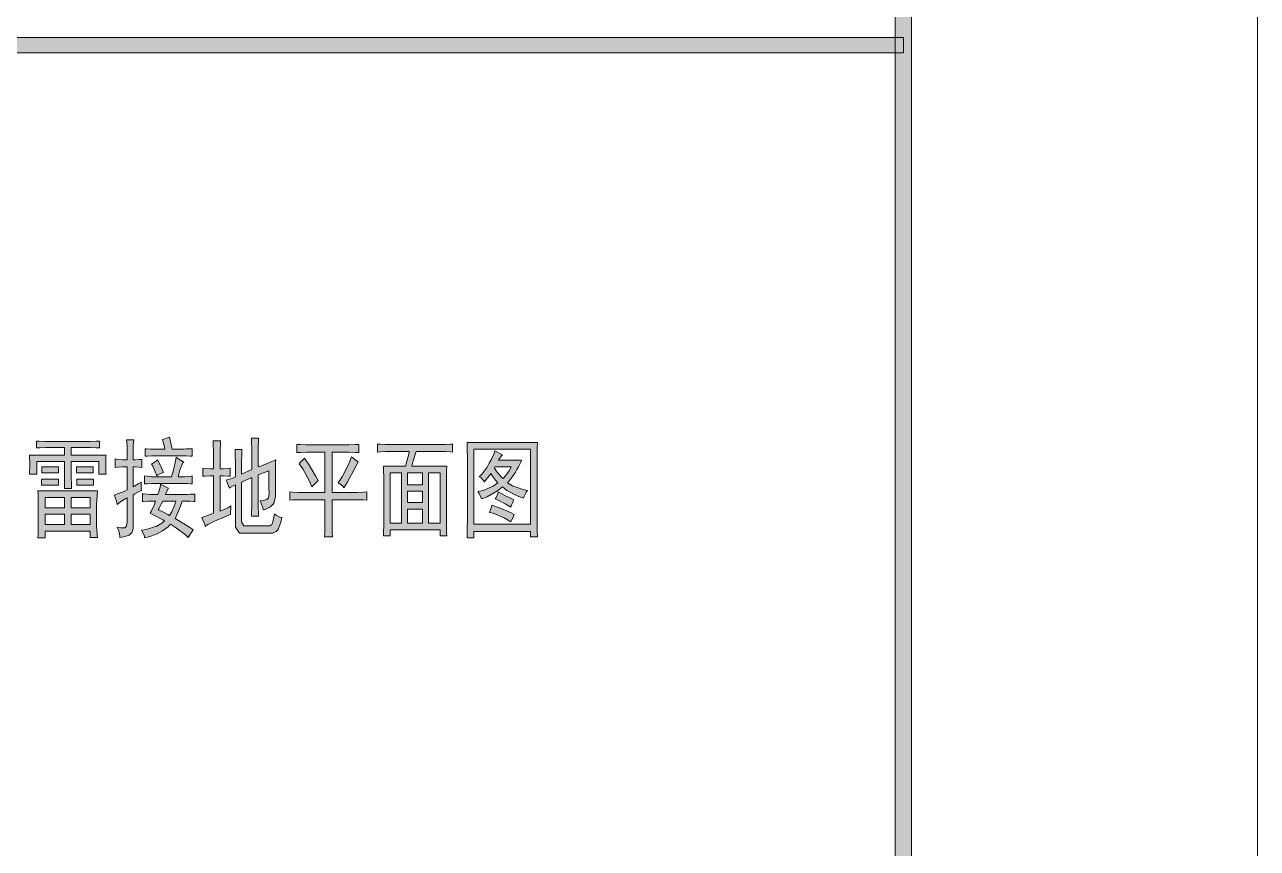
# Model space of a CAD drawing. Header units: millimetres. Extents: x 568 to 3948041, y -25191 to 63890.
# Drawn here: x 3942818 to 3948041, y -21273 to -17783 of the extents above; entities that cross this region are included whole.
import ezdxf

# ---------------------------------------------------------------- set-up
doc = ezdxf.new("R2010")
doc.units = ezdxf.units.MM

msp = doc.modelspace()

# ---------------------------------------------------------------- hatches: boundary and pattern name
h = msp.add_hatch(color=0)
h.dxf.hatch_style = 2
h.paths.add_polyline_path([(3946576, -23726.4), (3946506.1, -23656.5), (3946506.1, 62354.9), (3946576, 62424.8)])
h = msp.add_hatch(color=0)
h.dxf.hatch_style = 2
h.paths.add_polyline_path([(3946541, -17836.8), (3946541, -17901.4), (3939036.2, -17901.4), (3939036.2, -17836.8)])
h = msp.add_hatch(color=0)
h.dxf.hatch_style = 2
h.paths.add_polyline_path([(3943411.6, -19581.2), (3943408.6, -19566), (3943404, -19545.5), (3943401.7, -19540.2), (3943411.6, -19537.2), (3943426.8, -19532.6), (3943432.1, -19531.1), (3943443.5, -19581.2), (3943492.1, -19581.2), (3943502, -19580.5), (3943519.5, -19579.7), (3943527.1, -19579.7), (3943527.1, -19611.6), (3943518.7, -19610.9), (3943502, -19610.1), (3943493.6, -19610.1), (3943367.5, -19610.1), (3943355.4, -19610.1), (3943336.4, -19610.9), (3943328, -19611.6), (3943328, -19579.7), (3943335.6, -19580.5), (3943353.1, -19581.2), (3943363, -19581.2)])
h = msp.add_hatch(color=0)
h.dxf.hatch_style = 2
h.paths.add_polyline_path([(3943132.8, -19687.6), (3943132.8, -19633.7), (3943015, -19633.7), (3943015, -19680), (3943015, -19698.2), (3943015.8, -19732.4), (3943016.5, -19748.4), (3942986.1, -19748.4), (3942986.1, -19633.7), (3942869.9, -19633.7), (3942869.9, -19687.6), (3942838, -19687.6), (3942838.7, -19677.7), (3942839.5, -19658), (3942839.5, -19648.1), (3942839.5, -19636.7), (3942838.7, -19616.2), (3942838, -19606.3), (3942986.1, -19606.3), (3942986.1, -19574.4), (3942917, -19574.4), (3942906.4, -19574.4), (3942882, -19575.2), (3942868.4, -19575.9), (3942868.4, -19547), (3942879.8, -19547.8), (3942902.6, -19548.6), (3942914, -19548.6), (3943084.1, -19548.6), (3943095.5, -19548.6), (3943120.6, -19547.8), (3943134.3, -19547), (3943134.3, -19575.9), (3943121.4, -19575.2), (3943096.3, -19574.4), (3943084.1, -19574.4), (3943015, -19574.4), (3943015, -19606.3), (3943163.2, -19606.3), (3943162.4, -19612.4), (3943161.6, -19633.7), (3943161.6, -19648.1), (3943161.6, -19661), (3943162.4, -19680.8), (3943163.2, -19687.6)])
h = msp.add_hatch(color=0)
h.dxf.hatch_style = 2
h.paths.add_polyline_path([(3943252, -19626.1), (3943252, -19572.1), (3943252, -19566.8), (3943250.5, -19551.6), (3943249, -19541.7), (3943280.9, -19541.7), (3943279.4, -19551.6), (3943277.9, -19566.8), (3943277.9, -19572.1), (3943277.9, -19626.1), (3943285.5, -19626.1), (3943302.9, -19625.3), (3943314.3, -19624.5), (3943314.3, -19658.7), (3943302.9, -19658), (3943285.5, -19656.5), (3943277.9, -19656.5), (3943277.9, -19741.5), (3943281.7, -19738.5), (3943298.4, -19728.6), (3943311.3, -19721.8), (3943311.3, -19733.2), (3943312.1, -19749.9), (3943312.8, -19756), (3943299.9, -19762.8), (3943282.4, -19772.7), (3943277.9, -19775.7), (3943277.9, -19904.9), (3943277.9, -19917), (3943272.6, -19935.3), (3943266.5, -19940.6), (3943260.4, -19945.9), (3943238.4, -19953.5), (3943221.7, -19955), (3943221.7, -19949), (3943216.3, -19926.9), (3943210.3, -19911.7), (3943224.7, -19914.8), (3943242.2, -19914.8), (3943245.2, -19911.7), (3943247.5, -19909.4), (3943251.3, -19898.8), (3943252, -19890.5), (3943252, -19787.9), (3943246.7, -19790.9), (3943225.5, -19803.8), (3943210.3, -19815.2), (3943207.2, -19801.6), (3943200.4, -19781.8), (3943197.3, -19775.7), (3943215.6, -19769.7), (3943242.9, -19759), (3943252, -19753.7), (3943252, -19656.5), (3943242.2, -19656.5), (3943232.3, -19656.5), (3943211.8, -19658), (3943201.9, -19658.7), (3943201.9, -19622.3), (3943212.5, -19624.5), (3943233, -19626.1), (3943242.2, -19626.1)])
h = msp.add_hatch(color=0)
h.dxf.hatch_style = 2
h.paths.add_polyline_path([(3943646.4, -19843.4), (3943656.2, -19840.3), (3943679, -19829.7), (3943691.9, -19822.1), (3943691.2, -19832), (3943690.4, -19850.2), (3943690.4, -19857.8), (3943678.3, -19863.1), (3943650.9, -19875.3), (3943635, -19881.3), (3943619.8, -19887.4), (3943593.9, -19901.1), (3943582.5, -19908.7), (3943581, -19899.6), (3943573.4, -19880.6), (3943568.1, -19870.7), (3943579.5, -19866.9), (3943603.8, -19857.8), (3943617.5, -19852.5), (3943617.5, -19694.4), (3943603.8, -19694.4), (3943581, -19695.2), (3943572.7, -19696), (3943572.7, -19662.5), (3943581, -19663.3), (3943603.8, -19664), (3943617.5, -19664), (3943617.5, -19606.3), (3943617.5, -19591.1), (3943616.7, -19560.7), (3943616, -19545.5), (3943647.9, -19545.5), (3943647.1, -19556.9), (3943646.4, -19587.3), (3943646.4, -19606.3), (3943646.4, -19664), (3943659.3, -19664), (3943679.8, -19663.3), (3943688.1, -19662.5), (3943688.1, -19696), (3943679.8, -19695.2), (3943659.3, -19694.4), (3943646.4, -19694.4)])
h = msp.add_hatch(color=0)
h.dxf.hatch_style = 2
h.paths.add_polyline_path([(3943685.1, -19746.9), (3943681.3, -19736.2), (3943674.5, -19718.8), (3943672.2, -19712.7), (3943679.8, -19710.4), (3943699.5, -19703.6), (3943710.9, -19698.2), (3943710.9, -19656.5), (3943710.9, -19640.5), (3943710.2, -19604), (3943709.4, -19582.8), (3943738.3, -19582.8), (3943737.5, -19601.7), (3943736.8, -19638.2), (3943736.8, -19654.9), (3943736.8, -19687.6), (3943780.1, -19667.8), (3943780.1, -19595.7), (3943780.1, -19580.5), (3943779.3, -19550.1), (3943778.5, -19534.9), (3943808.2, -19534.9), (3943808.2, -19545.5), (3943807.4, -19576.7), (3943807.4, -19597.2), (3943807.4, -19656.5), (3943818.1, -19653.4), (3943855.3, -19638.2), (3943881.9, -19626.1), (3943881.1, -19636.7), (3943880.4, -19668.6), (3943880.4, -19689.1), (3943880.4, -19759), (3943881.1, -19782.6), (3943874.3, -19812.2), (3943866.7, -19818.3), (3943859.1, -19825.1), (3943840.1, -19835), (3943828.7, -19838), (3943826.4, -19829.7), (3943820.3, -19810.7), (3943815.8, -19800.8), (3943828.7, -19798.5), (3943844.6, -19794), (3943848.4, -19790.9), (3943851.5, -19787.9), (3943853.8, -19767.4), (3943853, -19749.9), (3943853, -19673.2), (3943840.8, -19677.7), (3943818.1, -19686.1), (3943807.4, -19690.6), (3943807.4, -19811.4), (3943807.4, -19827.4), (3943808.2, -19854.7), (3943808.2, -19865.4), (3943778.5, -19865.4), (3943779.3, -19849.4), (3943780.1, -19822.1), (3943780.1, -19811.4), (3943780.1, -19702), (3943736.8, -19721.8), (3943736.8, -19870.7), (3943736.8, -19888.9), (3943746.6, -19906.4), (3943756.5, -19906.4), (3943848.4, -19906.4), (3943856, -19906.4), (3943865.2, -19901.1), (3943867.4, -19895), (3943869.7, -19888.9), (3943874.3, -19869.2), (3943875.8, -19854.7), (3943883.4, -19860.8), (3943899.4, -19869.2), (3943907.7, -19870.7), (3943903.1, -19890.5), (3943894, -19917), (3943888.7, -19923.9), (3943884.2, -19930.7), (3943868.2, -19936.8), (3943857.6, -19936.8), (3943743.6, -19936.8), (3943728.4, -19936.8), (3943711.7, -19912.5), (3943710.9, -19888.9), (3943710.9, -19732.4), (3943701.8, -19736.2), (3943688.9, -19743.1)])
h = msp.add_hatch(color=0)
h.dxf.hatch_style = 2
h.paths.add_polyline_path([(3944181.2, -19563), (3944191.9, -19563), (3944218.4, -19562.2), (3944234.4, -19561.5), (3944234.4, -19595.7), (3944219.2, -19594.9), (3944192.6, -19594.2), (3944181.2, -19594.2), (3944120.4, -19594.2), (3944120.4, -19764.3), (3944208.6, -19764.3), (3944223.8, -19764.3), (3944253.4, -19763.6), (3944267.1, -19762.8), (3944267.1, -19797), (3944253.4, -19796.2), (3944223.8, -19795.5), (3944208.6, -19795.5), (3944120.4, -19795.5), (3944120.4, -19877.5), (3944120.4, -19897.3), (3944121.2, -19935.3), (3944122, -19953.5), (3944088.5, -19953.5), (3944089.3, -19935.3), (3944090, -19897.3), (3944090, -19877.5), (3944090, -19795.5), (3943985.2, -19795.5), (3943975.3, -19795.5), (3943954.1, -19796.2), (3943941.9, -19797), (3943941.9, -19762.8), (3943954.1, -19763.6), (3943976.8, -19764.3), (3943988.2, -19764.3), (3944090, -19764.3), (3944090, -19594.2), (3944022.4, -19594.2), (3944011.8, -19594.2), (3943986, -19594.9), (3943970.8, -19595.7), (3943970.8, -19561.5), (3943986, -19562.2), (3944011, -19563), (3944021.7, -19563)])
h = msp.add_hatch(color=0)
h.paths.add_polyline_path([(3944592.2, -19561.5), (3944602.9, -19561.5), (3944622.6, -19560.7), (3944631, -19560), (3944631, -19594.2), (3944621.1, -19592.6), (3944601.4, -19591.9), (3944592.2, -19591.9), (3944476.8, -19591.9), (3944474.5, -19600.2), (3944464.6, -19630.6), (3944458.5, -19653.4), (3944606.7, -19653.4), (3944605.9, -19670.1), (3944605.2, -19705.1), (3944605.2, -19723.3), (3944605.2, -19877.5), (3944605.2, -19897.3), (3944605.9, -19933), (3944606.7, -19948.2), (3944577.8, -19948.2), (3944577.8, -19923.1), (3944366.6, -19923.1), (3944366.6, -19948.2), (3944337.7, -19948.2), (3944338.5, -19936), (3944339.2, -19901.9), (3944339.2, -19879.8), (3944339.2, -19719.5), (3944339.2, -19702.8), (3944338.5, -19669.4), (3944337.7, -19653.4), (3944431.2, -19653.4), (3944437.3, -19632.1), (3944445.6, -19601.7), (3944447.1, -19591.9), (3944356, -19591.9), (3944345.3, -19591.9), (3944324.1, -19592.6), (3944313.4, -19594.2), (3944313.4, -19560), (3944324.8, -19560.7), (3944346.1, -19561.5), (3944356, -19561.5)])
h.paths.add_polyline_path([(3944415.2, -19894.3), (3944415.2, -19682.3), (3944366.6, -19682.3), (3944366.6, -19894.3)])
h.paths.add_polyline_path([(3944577.8, -19894.3), (3944577.8, -19682.3), (3944529.2, -19682.3), (3944529.2, -19894.3)])
h.paths.add_polyline_path([(3944504.1, -19894.3), (3944504.1, -19835), (3944439.5, -19835), (3944439.5, -19894.3)])
h.paths.add_polyline_path([(3944504.1, -19732.4), (3944504.1, -19682.3), (3944439.5, -19682.3), (3944439.5, -19732.4)])
h.paths.add_polyline_path([(3944504.1, -19807.6), (3944504.1, -19759), (3944439.5, -19759), (3944439.5, -19807.6)])
h = msp.add_hatch(color=0)
h.paths.add_polyline_path([(3944990.4, -19552.4), (3944989.6, -19575.2), (3944988.8, -19624.5), (3944988.8, -19651.1), (3944988.8, -19843.4), (3944988.8, -19871.5), (3944989.6, -19926.2), (3944990.4, -19953.5), (3944961.5, -19953.5), (3944961.5, -19930), (3944721.4, -19930), (3944721.4, -19956.6), (3944692.5, -19956.6), (3944693.3, -19929.2), (3944694.1, -19871.5), (3944694.1, -19841.8), (3944694.1, -19651.1), (3944694.1, -19625.3), (3944693.3, -19575.9), (3944692.5, -19552.4)])
h.paths.add_polyline_path([(3944961.5, -19899.6), (3944961.5, -19581.2), (3944721.4, -19581.2), (3944721.4, -19899.6)])
h = msp.add_hatch(color=0)
h.dxf.hatch_style = 2
h.paths.add_polyline_path([(3943459.5, -19615.4), (3943471.6, -19623.8), (3943487.6, -19633.7), (3943492.1, -19635.2), (3943487.6, -19639.7), (3943475.4, -19670.9), (3943467.8, -19698.2), (3943496.7, -19698.2), (3943508.1, -19697.5), (3943523.3, -19695.2), (3943527.1, -19694.4), (3943527.1, -19728.6), (3943521.8, -19727.9), (3943508.1, -19727.1), (3943499.7, -19727.1), (3943358.4, -19727.1), (3943353.8, -19727.1), (3943337.1, -19727.9), (3943325.7, -19728.6), (3943325.7, -19694.4), (3943336.4, -19695.2), (3943351.6, -19697.5), (3943355.4, -19698.2), (3943440.5, -19698.2), (3943447.3, -19673.9), (3943457.2, -19632.1)])
h = msp.add_hatch(color=0)
h.dxf.hatch_style = 2
h.paths.add_polyline_path([(3943381.2, -19626.1), (3943390.3, -19644.3), (3943402.5, -19670.9), (3943406.3, -19680), (3943394.1, -19684.6), (3943380.4, -19692.2), (3943377.4, -19694.4), (3943371.3, -19677.7), (3943360.7, -19652.7), (3943355.4, -19644.3), (3943363.7, -19639.7), (3943376.6, -19630.6)])
h = msp.add_hatch(color=0)
h.dxf.hatch_style = 2
h.paths.add_polyline_path([(3944034.6, -19741.5), (3944023.2, -19714.2), (3943996.6, -19664.8), (3943981.4, -19642.8), (3943986.7, -19636.7), (3943998.1, -19625.3), (3944004.2, -19619.2), (3944021.7, -19645.8), (3944050.5, -19693.7), (3944061.9, -19714.2), (3944052.8, -19722.5), (3944039.1, -19736.2)])
h = msp.add_hatch(color=0)
h.dxf.hatch_style = 2
h.paths.add_polyline_path([(3944146.3, -19723.3), (3944163, -19698.2), (3944191.1, -19643.5), (3944202.5, -19613.9), (3944209.3, -19620), (3944223.8, -19630.6), (3944231.4, -19635.2), (3944213.1, -19670.1), (3944182.7, -19724.8), (3944170.6, -19744.6), (3944165.3, -19738.5), (3944153.1, -19727.9)])
h = msp.add_hatch(color=0)
h.paths.add_polyline_path([(3944842.2, -19604.8), (3944837.6, -19610.1), (3944830, -19621.5), (3944826.2, -19628.3), (3944922.7, -19628.3), (3944919.7, -19635.9), (3944910.6, -19655.7), (3944903.7, -19667.8), (3944897.7, -19679.2), (3944877.2, -19707.4), (3944863.5, -19723.3), (3944885.5, -19737), (3944928.1, -19752.9), (3944948.6, -19756), (3944943.2, -19763.6), (3944934.9, -19781.1), (3944931.1, -19789.4), (3944904.5, -19779.5), (3944860.4, -19756), (3944842.2, -19741.5), (3944821.7, -19758.3), (3944776.9, -19783.3), (3944753.3, -19791.7), (3944751, -19783.3), (3944742.7, -19768.1), (3944737.4, -19761.3), (3944760.1, -19756.7), (3944802.7, -19737.7), (3944822.4, -19723.3), (3944811.8, -19711.9), (3944797.4, -19692.2), (3944793.6, -19683.8), (3944786.7, -19692.9), (3944773.1, -19710.4), (3944766.2, -19719.5), (3944760.9, -19712.7), (3944750.3, -19702), (3944744.2, -19698.2), (3944756.3, -19685.3), (3944777.6, -19657.2), (3944786, -19641.3), (3944795.1, -19626.1), (3944807.3, -19599.5), (3944810.3, -19588.8), (3944817.9, -19592.6), (3944833.8, -19601)])
h.paths.add_polyline_path([(3944808, -19662.5), (3944818.6, -19677.7), (3944836.9, -19699), (3944845.2, -19705.1), (3944854.4, -19696), (3944871.8, -19672.4), (3944879.4, -19656.5), (3944810.3, -19656.5)])
h = msp.add_hatch(color=0)
h.dxf.hatch_style = 2
h.paths.add_polyline_path([(3942961.8, -19682.3), (3942891.2, -19682.3), (3942891.2, -19656.5), (3942961.8, -19656.5)])
h = msp.add_hatch(color=0)
h.dxf.hatch_style = 2
h.paths.add_polyline_path([(3943108.4, -19682.3), (3943037.8, -19682.3), (3943037.8, -19656.5), (3943108.4, -19656.5)])
h = msp.add_hatch(color=0)
h.dxf.hatch_style = 2
h.paths.add_polyline_path([(3942961.8, -19733.9), (3942889.6, -19733.9), (3942889.6, -19708.9), (3942961.8, -19708.9)])
h = msp.add_hatch(color=0)
h.dxf.hatch_style = 2
h.paths.add_polyline_path([(3943110, -19733.9), (3943039.3, -19733.9), (3943039.3, -19708.9), (3943110, -19708.9)])
h = msp.add_hatch(color=0)
h.paths.add_polyline_path([(3943427.5, -19746.9), (3943425.3, -19749.1), (3943419.2, -19762.8), (3943414.6, -19773.5), (3943506.6, -19773.5), (3943519.5, -19772.7), (3943535.4, -19771.9), (3943538.5, -19771.9), (3943538.5, -19803.8), (3943533.2, -19803.1), (3943518.7, -19802.3), (3943509.6, -19802.3), (3943485.3, -19802.3), (3943478.4, -19822.8), (3943463.3, -19859.3), (3943454.9, -19874.5), (3943476.9, -19887.4), (3943515.7, -19911.7), (3943532.4, -19923.1), (3943530.1, -19925.4), (3943519.5, -19941.4), (3943511.1, -19955), (3943499.7, -19944.4), (3943461.7, -19916.3), (3943435.9, -19899.6), (3943426, -19910.2), (3943402.5, -19927.7), (3943389.6, -19934.5), (3943375.9, -19941.4), (3943344, -19952.8), (3943325.7, -19956.6), (3943325, -19949.7), (3943318.1, -19933.8), (3943312.8, -19924.6), (3943324.2, -19923.1), (3943348.5, -19917), (3943361.4, -19912.5), (3943374.4, -19908.7), (3943398.7, -19895), (3943410.1, -19885.1), (3943404, -19881.3), (3943373.6, -19865.4), (3943350.1, -19852.5), (3943353.8, -19844.9), (3943366, -19819), (3943372.8, -19802.3), (3943350.1, -19802.3), (3943338.7, -19802.3), (3943321.9, -19803.1), (3943316.6, -19803.8), (3943316.6, -19769.7), (3943320.4, -19771.2), (3943336.4, -19772.7), (3943348.5, -19773.5), (3943382.7, -19773.5), (3943388, -19758.3), (3943394.1, -19737), (3943394.1, -19730.1), (3943407, -19737), (3943423, -19744.6)])
h.paths.add_polyline_path([(3943384.2, -19838), (3943401, -19845.6), (3943424.5, -19857.8), (3943432.1, -19863.1), (3943441.2, -19846.4), (3943454.1, -19816), (3943457.9, -19802.3), (3943403.2, -19802.3), (3943396.4, -19813.7), (3943387.3, -19832)])
h = msp.add_hatch(color=0)
h.paths.add_polyline_path([(3943125.9, -19757.5), (3943124.4, -19778.8), (3943122.9, -19815.2), (3943122.9, -19829.7), (3943122.9, -19890.5), (3943122.9, -19907.2), (3943124.4, -19939.8), (3943125.9, -19955), (3943095.5, -19955), (3943095.5, -19928.4), (3942904.1, -19928.4), (3942904.1, -19956.6), (3942873.7, -19956.6), (3942874.4, -19942.9), (3942875.2, -19907.2), (3942875.2, -19886.7), (3942875.2, -19829.7), (3942875.2, -19808.4), (3942874.4, -19772.7), (3942873.7, -19757.5)])
h.paths.add_polyline_path([(3942986.1, -19901.1), (3942986.1, -19856.3), (3942904.1, -19856.3), (3942904.1, -19901.1)])
h.paths.add_polyline_path([(3943095.5, -19901.1), (3943095.5, -19856.3), (3943015, -19856.3), (3943015, -19901.1)])
h.paths.add_polyline_path([(3942986.1, -19829.7), (3942986.1, -19786.4), (3942904.1, -19786.4), (3942904.1, -19829.7)])
h.paths.add_polyline_path([(3943095.5, -19829.7), (3943095.5, -19786.4), (3943015, -19786.4), (3943015, -19829.7)])
h = msp.add_hatch(color=0)
h.dxf.hatch_style = 2
h.paths.add_polyline_path([(3944824.7, -19762.8), (3944849.8, -19775.7), (3944882.5, -19791.7), (3944890.8, -19795.5), (3944887.8, -19802.3), (3944880.9, -19818.3), (3944877.9, -19827.4), (3944853.6, -19813), (3944820.9, -19795.5), (3944811.8, -19791.7), (3944815.6, -19785.6), (3944822.4, -19771.2)])
h = msp.add_hatch(color=0)
h.dxf.hatch_style = 2
h.paths.add_polyline_path([(3944797.4, -19818.3), (3944829.3, -19830.4), (3944876.4, -19850.2), (3944892.3, -19857.8), (3944889.3, -19865.4), (3944881.7, -19880.6), (3944877.9, -19888.9), (3944849, -19873), (3944803.5, -19853.2), (3944787.5, -19849.4), (3944790.5, -19841.8), (3944795.9, -19826.6)])

# ---------------------------------------------------------------- linework, layer by layer
at = {"color": 0, "lineweight": 0}
for points in [[(3821917.5, -25191.2), (3821917.5, 63889.6), (3948040.8, 63889.6), (3948040.8, -25191.2)], [(3946576, -23726.4), (3946506.1, -23656.5), (3946506.1, 62354.9), (3946576, 62424.8)], [(3946541, -17836.8), (3946541, -17901.4), (3939036.2, -17901.4), (3939036.2, -17836.8)], [(3943411.6, -19581.2), (3943408.6, -19566), (3943404, -19545.5), (3943401.7, -19540.2), (3943411.6, -19537.2), (3943426.8, -19532.6), (3943432.1, -19531.1), (3943443.5, -19581.2), (3943492.1, -19581.2), (3943502, -19580.5), (3943519.5, -19579.7), (3943527.1, -19579.7), (3943527.1, -19611.6), (3943518.7, -19610.9), (3943502, -19610.1), (3943493.6, -19610.1), (3943367.5, -19610.1), (3943355.4, -19610.1), (3943336.4, -19610.9), (3943328, -19611.6), (3943328, -19579.7), (3943335.6, -19580.5), (3943353.1, -19581.2), (3943363, -19581.2)], [(3943132.8, -19687.6), (3943132.8, -19633.7), (3943015, -19633.7), (3943015, -19680), (3943015, -19698.2), (3943015.8, -19732.4), (3943016.5, -19748.4), (3942986.1, -19748.4), (3942986.1, -19633.7), (3942869.9, -19633.7), (3942869.9, -19687.6), (3942838, -19687.6), (3942838.7, -19677.7), (3942839.5, -19658), (3942839.5, -19648.1), (3942839.5, -19636.7), (3942838.7, -19616.2), (3942838, -19606.3), (3942986.1, -19606.3), (3942986.1, -19574.4), (3942917, -19574.4), (3942906.4, -19574.4), (3942882, -19575.2), (3942868.4, -19575.9), (3942868.4, -19547), (3942879.8, -19547.8), (3942902.6, -19548.6), (3942914, -19548.6), (3943084.1, -19548.6), (3943095.5, -19548.6), (3943120.6, -19547.8), (3943134.3, -19547), (3943134.3, -19575.9), (3943121.4, -19575.2), (3943096.3, -19574.4), (3943084.1, -19574.4), (3943015, -19574.4), (3943015, -19606.3), (3943163.2, -19606.3), (3943162.4, -19612.4), (3943161.6, -19633.7), (3943161.6, -19648.1), (3943161.6, -19661), (3943162.4, -19680.8), (3943163.2, -19687.6)], [(3943252, -19626.1), (3943252, -19572.1), (3943252, -19566.8), (3943250.5, -19551.6), (3943249, -19541.7), (3943280.9, -19541.7), (3943279.4, -19551.6), (3943277.9, -19566.8), (3943277.9, -19572.1), (3943277.9, -19626.1), (3943285.5, -19626.1), (3943302.9, -19625.3), (3943314.3, -19624.5), (3943314.3, -19658.7), (3943302.9, -19658), (3943285.5, -19656.5), (3943277.9, -19656.5), (3943277.9, -19741.5), (3943281.7, -19738.5), (3943298.4, -19728.6), (3943311.3, -19721.8), (3943311.3, -19733.2), (3943312.1, -19749.9), (3943312.8, -19756), (3943299.9, -19762.8), (3943282.4, -19772.7), (3943277.9, -19775.7), (3943277.9, -19904.9), (3943277.9, -19917), (3943272.6, -19935.3), (3943266.5, -19940.6), (3943260.4, -19945.9), (3943238.4, -19953.5), (3943221.7, -19955), (3943221.7, -19949), (3943216.3, -19926.9), (3943210.3, -19911.7), (3943224.7, -19914.8), (3943242.2, -19914.8), (3943245.2, -19911.7), (3943247.5, -19909.4), (3943251.3, -19898.8), (3943252, -19890.5), (3943252, -19787.9), (3943246.7, -19790.9), (3943225.5, -19803.8), (3943210.3, -19815.2), (3943207.2, -19801.6), (3943200.4, -19781.8), (3943197.3, -19775.7), (3943215.6, -19769.7), (3943242.9, -19759), (3943252, -19753.7), (3943252, -19656.5), (3943242.2, -19656.5), (3943232.3, -19656.5), (3943211.8, -19658), (3943201.9, -19658.7), (3943201.9, -19622.3), (3943212.5, -19624.5), (3943233, -19626.1), (3943242.2, -19626.1)], [(3943646.4, -19843.4), (3943656.2, -19840.3), (3943679, -19829.7), (3943691.9, -19822.1), (3943691.2, -19832), (3943690.4, -19850.2), (3943690.4, -19857.8), (3943678.3, -19863.1), (3943650.9, -19875.3), (3943635, -19881.3), (3943619.8, -19887.4), (3943593.9, -19901.1), (3943582.5, -19908.7), (3943581, -19899.6), (3943573.4, -19880.6), (3943568.1, -19870.7), (3943579.5, -19866.9), (3943603.8, -19857.8), (3943617.5, -19852.5), (3943617.5, -19694.4), (3943603.8, -19694.4), (3943581, -19695.2), (3943572.7, -19696), (3943572.7, -19662.5), (3943581, -19663.3), (3943603.8, -19664), (3943617.5, -19664), (3943617.5, -19606.3), (3943617.5, -19591.1), (3943616.7, -19560.7), (3943616, -19545.5), (3943647.9, -19545.5), (3943647.1, -19556.9), (3943646.4, -19587.3), (3943646.4, -19606.3), (3943646.4, -19664), (3943659.3, -19664), (3943679.8, -19663.3), (3943688.1, -19662.5), (3943688.1, -19696), (3943679.8, -19695.2), (3943659.3, -19694.4), (3943646.4, -19694.4)], [(3943685.1, -19746.9), (3943681.3, -19736.2), (3943674.5, -19718.8), (3943672.2, -19712.7), (3943679.8, -19710.4), (3943699.5, -19703.6), (3943710.9, -19698.2), (3943710.9, -19656.5), (3943710.9, -19640.5), (3943710.2, -19604), (3943709.4, -19582.8), (3943738.3, -19582.8), (3943737.5, -19601.7), (3943736.8, -19638.2), (3943736.8, -19654.9), (3943736.8, -19687.6), (3943780.1, -19667.8), (3943780.1, -19595.7), (3943780.1, -19580.5), (3943779.3, -19550.1), (3943778.5, -19534.9), (3943808.2, -19534.9), (3943808.2, -19545.5), (3943807.4, -19576.7), (3943807.4, -19597.2), (3943807.4, -19656.5), (3943818.1, -19653.4), (3943855.3, -19638.2), (3943881.9, -19626.1), (3943881.1, -19636.7), (3943880.4, -19668.6), (3943880.4, -19689.1), (3943880.4, -19759), (3943881.1, -19782.6), (3943874.3, -19812.2), (3943866.7, -19818.3), (3943859.1, -19825.1), (3943840.1, -19835), (3943828.7, -19838), (3943826.4, -19829.7), (3943820.3, -19810.7), (3943815.8, -19800.8), (3943828.7, -19798.5), (3943844.6, -19794), (3943848.4, -19790.9), (3943851.5, -19787.9), (3943853.8, -19767.4), (3943853, -19749.9), (3943853, -19673.2), (3943840.8, -19677.7), (3943818.1, -19686.1), (3943807.4, -19690.6), (3943807.4, -19811.4), (3943807.4, -19827.4), (3943808.2, -19854.7), (3943808.2, -19865.4), (3943778.5, -19865.4), (3943779.3, -19849.4), (3943780.1, -19822.1), (3943780.1, -19811.4), (3943780.1, -19702), (3943736.8, -19721.8), (3943736.8, -19870.7), (3943736.8, -19888.9), (3943746.6, -19906.4), (3943756.5, -19906.4), (3943848.4, -19906.4), (3943856, -19906.4), (3943865.2, -19901.1), (3943867.4, -19895), (3943869.7, -19888.9), (3943874.3, -19869.2), (3943875.8, -19854.7), (3943883.4, -19860.8), (3943899.4, -19869.2), (3943907.7, -19870.7), (3943903.1, -19890.5), (3943894, -19917), (3943888.7, -19923.9), (3943884.2, -19930.7), (3943868.2, -19936.8), (3943857.6, -19936.8), (3943743.6, -19936.8), (3943728.4, -19936.8), (3943711.7, -19912.5), (3943710.9, -19888.9), (3943710.9, -19732.4), (3943701.8, -19736.2), (3943688.9, -19743.1)], [(3944181.2, -19563), (3944191.9, -19563), (3944218.4, -19562.2), (3944234.4, -19561.5), (3944234.4, -19595.7), (3944219.2, -19594.9), (3944192.6, -19594.2), (3944181.2, -19594.2), (3944120.4, -19594.2), (3944120.4, -19764.3), (3944208.6, -19764.3), (3944223.8, -19764.3), (3944253.4, -19763.6), (3944267.1, -19762.8), (3944267.1, -19797), (3944253.4, -19796.2), (3944223.8, -19795.5), (3944208.6, -19795.5), (3944120.4, -19795.5), (3944120.4, -19877.5), (3944120.4, -19897.3), (3944121.2, -19935.3), (3944122, -19953.5), (3944088.5, -19953.5), (3944089.3, -19935.3), (3944090, -19897.3), (3944090, -19877.5), (3944090, -19795.5), (3943985.2, -19795.5), (3943975.3, -19795.5), (3943954.1, -19796.2), (3943941.9, -19797), (3943941.9, -19762.8), (3943954.1, -19763.6), (3943976.8, -19764.3), (3943988.2, -19764.3), (3944090, -19764.3), (3944090, -19594.2), (3944022.4, -19594.2), (3944011.8, -19594.2), (3943986, -19594.9), (3943970.8, -19595.7), (3943970.8, -19561.5), (3943986, -19562.2), (3944011, -19563), (3944021.7, -19563)], [(3944592.2, -19561.5), (3944602.9, -19561.5), (3944622.6, -19560.7), (3944631, -19560), (3944631, -19594.2), (3944621.1, -19592.6), (3944601.4, -19591.9), (3944592.2, -19591.9), (3944476.8, -19591.9), (3944474.5, -19600.2), (3944464.6, -19630.6), (3944458.5, -19653.4), (3944606.7, -19653.4), (3944605.9, -19670.1), (3944605.2, -19705.1), (3944605.2, -19723.3), (3944605.2, -19877.5), (3944605.2, -19897.3), (3944605.9, -19933), (3944606.7, -19948.2), (3944577.8, -19948.2), (3944577.8, -19923.1), (3944366.6, -19923.1), (3944366.6, -19948.2), (3944337.7, -19948.2), (3944338.5, -19936), (3944339.2, -19901.9), (3944339.2, -19879.8), (3944339.2, -19719.5), (3944339.2, -19702.8), (3944338.5, -19669.4), (3944337.7, -19653.4), (3944431.2, -19653.4), (3944437.3, -19632.1), (3944445.6, -19601.7), (3944447.1, -19591.9), (3944356, -19591.9), (3944345.3, -19591.9), (3944324.1, -19592.6), (3944313.4, -19594.2), (3944313.4, -19560), (3944324.8, -19560.7), (3944346.1, -19561.5), (3944356, -19561.5)], [(3944990.4, -19552.4), (3944989.6, -19575.2), (3944988.8, -19624.5), (3944988.8, -19651.1), (3944988.8, -19843.4), (3944988.8, -19871.5), (3944989.6, -19926.2), (3944990.4, -19953.5), (3944961.5, -19953.5), (3944961.5, -19930), (3944721.4, -19930), (3944721.4, -19956.6), (3944692.5, -19956.6), (3944693.3, -19929.2), (3944694.1, -19871.5), (3944694.1, -19841.8), (3944694.1, -19651.1), (3944694.1, -19625.3), (3944693.3, -19575.9), (3944692.5, -19552.4)], [(3944961.5, -19899.6), (3944961.5, -19581.2), (3944721.4, -19581.2), (3944721.4, -19899.6)], [(3943459.5, -19615.4), (3943471.6, -19623.8), (3943487.6, -19633.7), (3943492.1, -19635.2), (3943487.6, -19639.7), (3943475.4, -19670.9), (3943467.8, -19698.2), (3943496.7, -19698.2), (3943508.1, -19697.5), (3943523.3, -19695.2), (3943527.1, -19694.4), (3943527.1, -19728.6), (3943521.8, -19727.9), (3943508.1, -19727.1), (3943499.7, -19727.1), (3943358.4, -19727.1), (3943353.8, -19727.1), (3943337.1, -19727.9), (3943325.7, -19728.6), (3943325.7, -19694.4), (3943336.4, -19695.2), (3943351.6, -19697.5), (3943355.4, -19698.2), (3943440.5, -19698.2), (3943447.3, -19673.9), (3943457.2, -19632.1)], [(3943381.2, -19626.1), (3943390.3, -19644.3), (3943402.5, -19670.9), (3943406.3, -19680), (3943394.1, -19684.6), (3943380.4, -19692.2), (3943377.4, -19694.4), (3943371.3, -19677.7), (3943360.7, -19652.7), (3943355.4, -19644.3), (3943363.7, -19639.7), (3943376.6, -19630.6)], [(3944034.6, -19741.5), (3944023.2, -19714.2), (3943996.6, -19664.8), (3943981.4, -19642.8), (3943986.7, -19636.7), (3943998.1, -19625.3), (3944004.2, -19619.2), (3944021.7, -19645.8), (3944050.5, -19693.7), (3944061.9, -19714.2), (3944052.8, -19722.5), (3944039.1, -19736.2)], [(3944146.3, -19723.3), (3944163, -19698.2), (3944191.1, -19643.5), (3944202.5, -19613.9), (3944209.3, -19620), (3944223.8, -19630.6), (3944231.4, -19635.2), (3944213.1, -19670.1), (3944182.7, -19724.8), (3944170.6, -19744.6), (3944165.3, -19738.5), (3944153.1, -19727.9)], [(3944842.2, -19604.8), (3944837.6, -19610.1), (3944830, -19621.5), (3944826.2, -19628.3), (3944922.7, -19628.3), (3944919.7, -19635.9), (3944910.6, -19655.7), (3944903.7, -19667.8), (3944897.7, -19679.2), (3944877.2, -19707.4), (3944863.5, -19723.3), (3944885.5, -19737), (3944928.1, -19752.9), (3944948.6, -19756), (3944943.2, -19763.6), (3944934.9, -19781.1), (3944931.1, -19789.4), (3944904.5, -19779.5), (3944860.4, -19756), (3944842.2, -19741.5), (3944821.7, -19758.3), (3944776.9, -19783.3), (3944753.3, -19791.7), (3944751, -19783.3), (3944742.7, -19768.1), (3944737.4, -19761.3), (3944760.1, -19756.7), (3944802.7, -19737.7), (3944822.4, -19723.3), (3944811.8, -19711.9), (3944797.4, -19692.2), (3944793.6, -19683.8), (3944786.7, -19692.9), (3944773.1, -19710.4), (3944766.2, -19719.5), (3944760.9, -19712.7), (3944750.3, -19702), (3944744.2, -19698.2), (3944756.3, -19685.3), (3944777.6, -19657.2), (3944786, -19641.3), (3944795.1, -19626.1), (3944807.3, -19599.5), (3944810.3, -19588.8), (3944817.9, -19592.6), (3944833.8, -19601)], [(3942961.8, -19682.3), (3942891.2, -19682.3), (3942891.2, -19656.5), (3942961.8, -19656.5)], [(3943108.4, -19682.3), (3943037.8, -19682.3), (3943037.8, -19656.5), (3943108.4, -19656.5)], [(3944415.2, -19894.3), (3944415.2, -19682.3), (3944366.6, -19682.3), (3944366.6, -19894.3)], [(3944504.1, -19732.4), (3944504.1, -19682.3), (3944439.5, -19682.3), (3944439.5, -19732.4)], [(3944577.8, -19894.3), (3944577.8, -19682.3), (3944529.2, -19682.3), (3944529.2, -19894.3)], [(3944808, -19662.5), (3944818.6, -19677.7), (3944836.9, -19699), (3944845.2, -19705.1), (3944854.4, -19696), (3944871.8, -19672.4), (3944879.4, -19656.5), (3944810.3, -19656.5)], [(3942961.8, -19733.9), (3942889.6, -19733.9), (3942889.6, -19708.9), (3942961.8, -19708.9)], [(3943110, -19733.9), (3943039.3, -19733.9), (3943039.3, -19708.9), (3943110, -19708.9)], [(3943427.5, -19746.9), (3943425.3, -19749.1), (3943419.2, -19762.8), (3943414.6, -19773.5), (3943506.6, -19773.5), (3943519.5, -19772.7), (3943535.4, -19771.9), (3943538.5, -19771.9), (3943538.5, -19803.8), (3943533.2, -19803.1), (3943518.7, -19802.3), (3943509.6, -19802.3), (3943485.3, -19802.3), (3943478.4, -19822.8), (3943463.3, -19859.3), (3943454.9, -19874.5), (3943476.9, -19887.4), (3943515.7, -19911.7), (3943532.4, -19923.1), (3943530.1, -19925.4), (3943519.5, -19941.4), (3943511.1, -19955), (3943499.7, -19944.4), (3943461.7, -19916.3), (3943435.9, -19899.6), (3943426, -19910.2), (3943402.5, -19927.7), (3943389.6, -19934.5), (3943375.9, -19941.4), (3943344, -19952.8), (3943325.7, -19956.6), (3943325, -19949.7), (3943318.1, -19933.8), (3943312.8, -19924.6), (3943324.2, -19923.1), (3943348.5, -19917), (3943361.4, -19912.5), (3943374.4, -19908.7), (3943398.7, -19895), (3943410.1, -19885.1), (3943404, -19881.3), (3943373.6, -19865.4), (3943350.1, -19852.5), (3943353.8, -19844.9), (3943366, -19819), (3943372.8, -19802.3), (3943350.1, -19802.3), (3943338.7, -19802.3), (3943321.9, -19803.1), (3943316.6, -19803.8), (3943316.6, -19769.7), (3943320.4, -19771.2), (3943336.4, -19772.7), (3943348.5, -19773.5), (3943382.7, -19773.5), (3943388, -19758.3), (3943394.1, -19737), (3943394.1, -19730.1), (3943407, -19737), (3943423, -19744.6)], [(3943125.9, -19757.5), (3943124.4, -19778.8), (3943122.9, -19815.2), (3943122.9, -19829.7), (3943122.9, -19890.5), (3943122.9, -19907.2), (3943124.4, -19939.8), (3943125.9, -19955), (3943095.5, -19955), (3943095.5, -19928.4), (3942904.1, -19928.4), (3942904.1, -19956.6), (3942873.7, -19956.6), (3942874.4, -19942.9), (3942875.2, -19907.2), (3942875.2, -19886.7), (3942875.2, -19829.7), (3942875.2, -19808.4), (3942874.4, -19772.7), (3942873.7, -19757.5)], [(3942986.1, -19829.7), (3942986.1, -19786.4), (3942904.1, -19786.4), (3942904.1, -19829.7)], [(3943095.5, -19829.7), (3943095.5, -19786.4), (3943015, -19786.4), (3943015, -19829.7)], [(3944504.1, -19807.6), (3944504.1, -19759), (3944439.5, -19759), (3944439.5, -19807.6)], [(3944824.7, -19762.8), (3944849.8, -19775.7), (3944882.5, -19791.7), (3944890.8, -19795.5), (3944887.8, -19802.3), (3944880.9, -19818.3), (3944877.9, -19827.4), (3944853.6, -19813), (3944820.9, -19795.5), (3944811.8, -19791.7), (3944815.6, -19785.6), (3944822.4, -19771.2)], [(3943384.2, -19838), (3943401, -19845.6), (3943424.5, -19857.8), (3943432.1, -19863.1), (3943441.2, -19846.4), (3943454.1, -19816), (3943457.9, -19802.3), (3943403.2, -19802.3), (3943396.4, -19813.7), (3943387.3, -19832)], [(3944504.1, -19894.3), (3944504.1, -19835), (3944439.5, -19835), (3944439.5, -19894.3)], [(3944797.4, -19818.3), (3944829.3, -19830.4), (3944876.4, -19850.2), (3944892.3, -19857.8), (3944889.3, -19865.4), (3944881.7, -19880.6), (3944877.9, -19888.9), (3944849, -19873), (3944803.5, -19853.2), (3944787.5, -19849.4), (3944790.5, -19841.8), (3944795.9, -19826.6)], [(3942986.1, -19901.1), (3942986.1, -19856.3), (3942904.1, -19856.3), (3942904.1, -19901.1)], [(3943095.5, -19901.1), (3943095.5, -19856.3), (3943015, -19856.3), (3943015, -19901.1)]]:
    msp.add_lwpolyline(points, close=True, dxfattribs=at)

doc.saveas('drawing.dxf')
